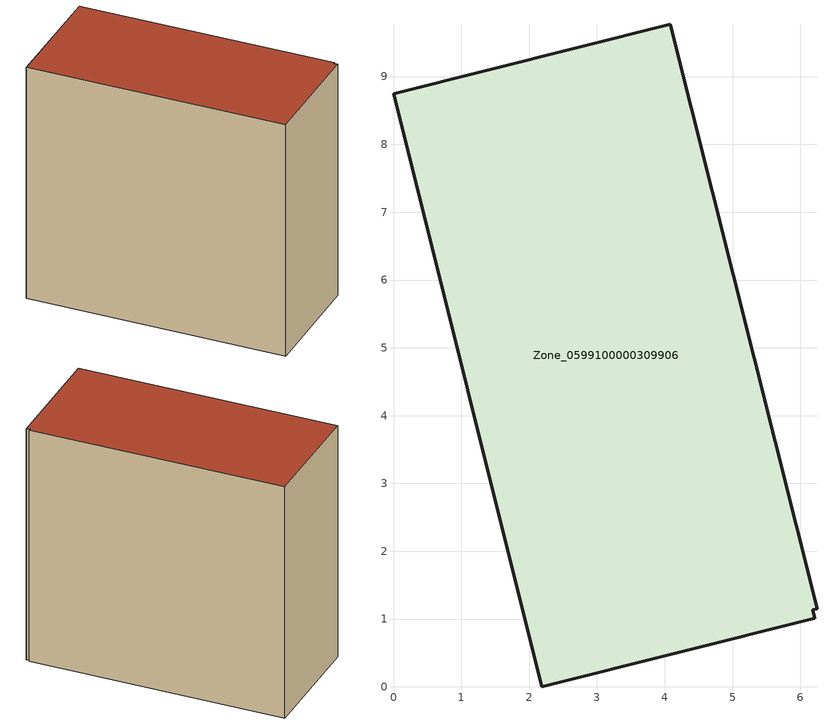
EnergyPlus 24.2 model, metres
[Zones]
Zone_0599100000309906
 floor ground (C_G): 6.25,1.15 6.18,1.14 6.21,1.01 2.19,0 0,8.75 4.08,9.77 z0
 wall outside (C_F): 6.25,1.15 4.08,9.77 0,8.75 2.19,0 6.21,1.01 6.18,1.14 6.25,1.15 z0:8.55
 roof outside (C_R): 6.18,1.14 6.25,1.15 4.08,9.77 0,8.75 2.19,0 6.21,1.01 z8.55
[BUILDING]
Pand.0599100000309906: North Axis=0; Terrain=City; Loads Convergence Tolerance Value=0.04; Temperature Convergence Tolerance Value=0.4; Solar Distribution=FullExterior; Maximum Number of Warmup Days=25; Minimum Number of Warmup Days=1
[Site:Location]
Rotterdam.The.Hague.AP_ZH_NLD Design_Conditions: Latitude=51.96; Longitude=4.45; Time Zone=1; Elevation=-4.5
[SITE:GROUNDTEMPERATURE:BUILDINGSURFACE]
18, 18, 18, 18, 18, 18, 18, 18, 18, 18, 18, 18
[MATERIAL] Thermal Absorptance=0.9; Solar Absorptance=0.7; Visible Absorptance=0.7
Name | Roughness | Thickness | Conductivity | Density | Specific Heat
G.TI.1992-2005 | MediumSmooth | 0.15 | 0.06 | 540 | 1210
F.TI.1992-2005 | Rough | 0.3 | 0.12 | 1920 | 840
R.TI.1992-2005 | MediumRough | 0.2 | 0.08 | 1500 | 1000
[CONSTRUCTION]
C_G: G.TI.1992-2005
C_F: F.TI.1992-2005
C_R: R.TI.1992-2005
[ZONE]
Zone_0599100000309906: Type=1; Multiplier=1; Ceiling Height=Autocalculate; Volume=Autocalculate; Floor Area=autocalculate; Part of Total Floor Area=Yes
[ZONEINFILTRATION:DESIGNFLOWRATE]
Infil_Zone_0599100000309906: Zone or ZoneList or Space or SpaceList=Zone_0599100000309906; Schedule=AlwaysOn; Design Flow Rate Calculation Method=Flow/Area; Flow Rate per Floor Area=0.0015; Constant Term Coefficient=1; Temperature Term Coefficient=0; Velocity Term Coefficient=0; Velocity Squared Term Coefficient=0
[HVACTEMPLATE:ZONE:IDEALLOADSAIRSYSTEM]
Zone_0599100000309906: Maximum Heating Supply Air Temperature=50; Minimum Cooling Supply Air Temperature=13; Maximum Heating Supply Air Humidity Ratio=0.0156; Minimum Cooling Supply Air Humidity Ratio=0.0077; Heating Limit=NoLimit; Cooling Limit=NoLimit; Dehumidification Control Type=ConstantSensibleHeatRatio; Cooling Sensible Heat Ratio=0.7; Dehumidification Setpoint=60; Humidification Control Type=None; Humidification Setpoint=30; Outdoor Air Method=None; Outdoor Air Flow Rate per Person=0.00944; Outdoor Air Flow Rate per Zone Floor Area=0; Outdoor Air Flow Rate per Zone=0; Demand Controlled Ventilation Type=None; Outdoor Air Economizer Type=NoEconomizer; Heat Recovery Type=None; Sensible Heat Recovery Effectiveness=0.7; Latent Heat Recovery Effectiveness=0.65
[ZONECONTROL:THERMOSTAT]
ThermostatControl_Zone_0599100000309906: Zone or ZoneList=Zone_0599100000309906; Control Type Schedule=DualSetpointControlType; Control 1=Thermostat_Zone_0599100000309906; Temperature Difference Between Cutout And Setpoint=0
[THERMOSTATSETPOINT:DUALSETPOINT]
Thermostat_Zone_0599100000309906: Heating Setpoint Temperature Schedule=HeatingSetpoint_Zone_0599100000309906; Cooling Setpoint Temperature Schedule=CoolingSetpoint_Zone_0599100000309906
[SCHEDULE:COMPACT]
HeatingSetpoint_Zone_0599100000309906: Through: 12/31, For: AllDays, Until: 24:00, 21
CoolingSetpoint_Zone_0599100000309906: Through: 12/31, For: AllDays, Until: 24:00, 24
DualSetpointControlType: Through: 12/31, For: AllDays, Until: 24:00, 4
AlwaysOn: Through: 12/31, For: AllDays, Until: 24:00, 1
